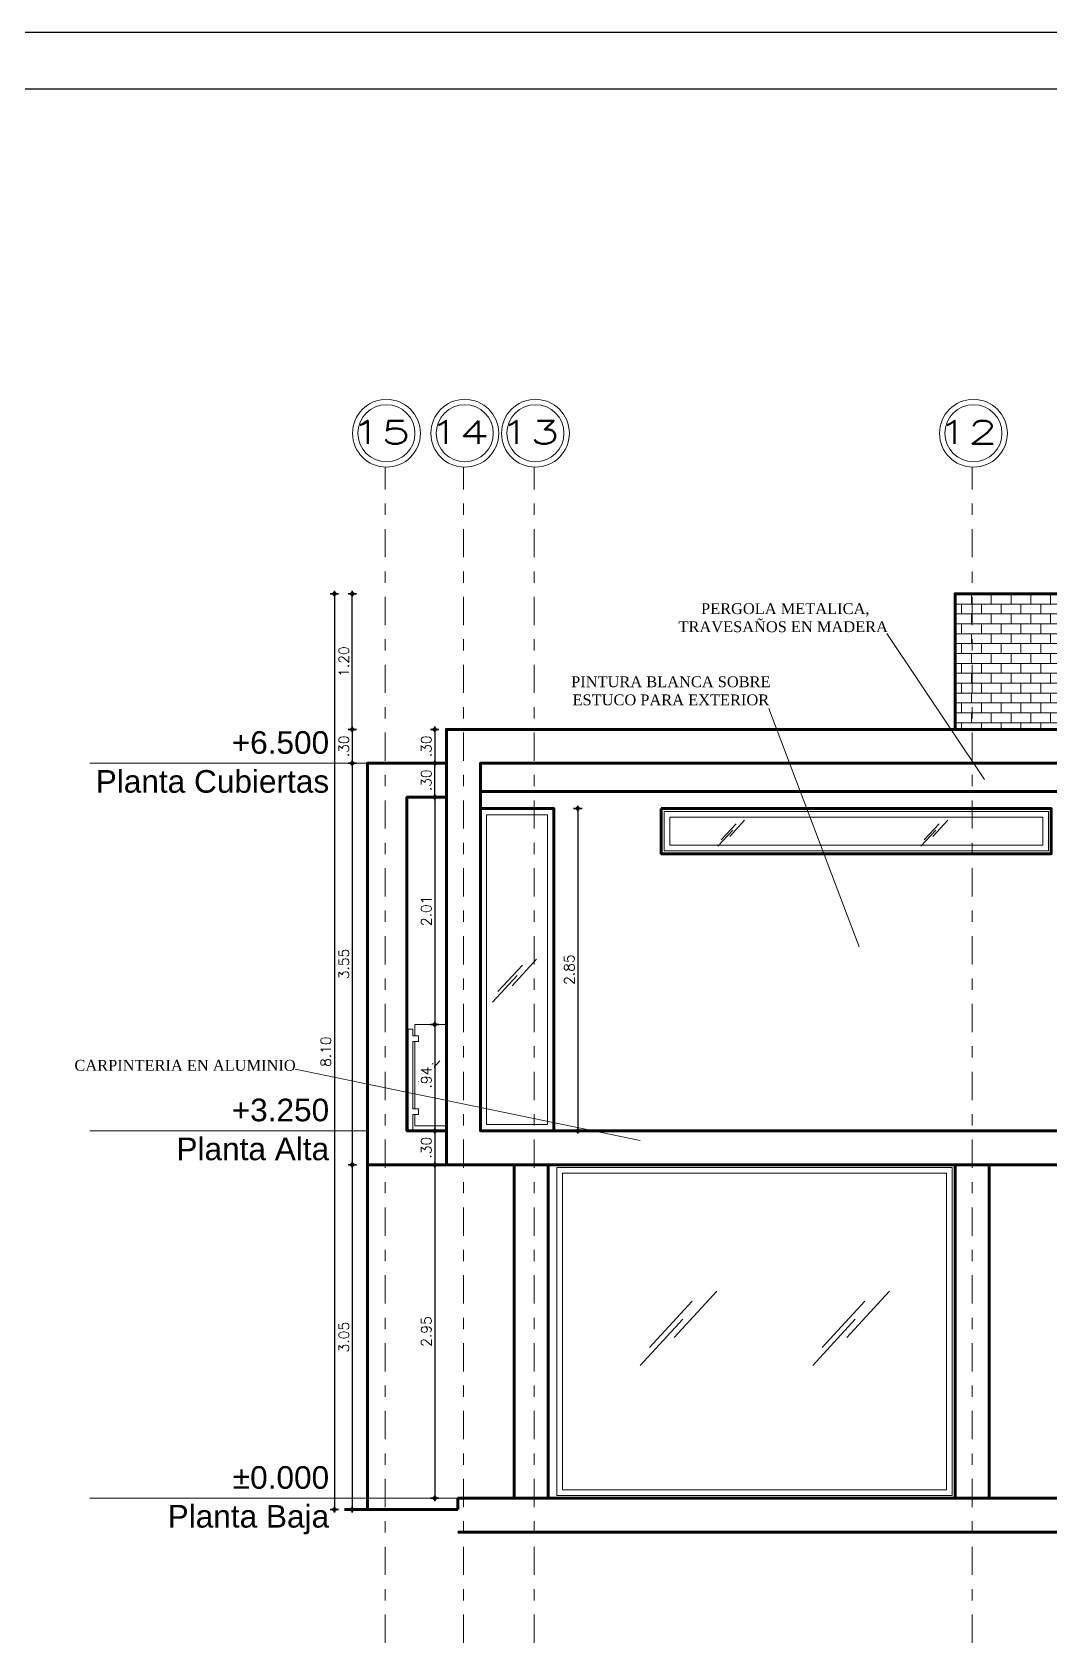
# Model space of a CAD drawing. Header units: metres. Extents: x -50 to 76, y -61 to 14.
# Drawn here: x -23.8 to -14.79, y -40.07 to -25.83 of the extents above; entities that cross this region are included whole.
import ezdxf

# ---------------------------------------------------------------- set-up
doc = ezdxf.new("R2010")
doc.units = ezdxf.units.M
doc.header["$MEASUREMENT"] = 0
doc.set_wipeout_variables(frame=1)
for name, pattern in [('CENTERX2', [4, 2.5, -0.5, 0.5, -0.5]), ('DASHDOT2', [0.5, 0.25, -0.125, 0, -0.125]), ('Wipeout_Contour', [1, 0, -1])]:
    doc.linetypes.add(name, pattern=pattern)
for name, color, linetype, lineweight in [('1 ACHURADO PLACAS', 45, 'Continuous', 15), ('1 CALCAS', 255, 'Continuous', 60), ('1 NIVELES', 145, 'Continuous', 18), ('1 VENTTANAS', 2, 'Continuous', 18), ('_TXT1', 7, 'Continuous', 0), ('achurados', 251, 'Continuous', 0), ('COTA10', 153, 'Continuous', 13), ('COTAS', 251, 'Continuous', 35), ('EJES', 251, 'CENTERX2', 0), ('F-PLANO 3', 81, 'Continuous', 20), ('Interior - Escaleras & Barandillas_Pluma_Nº__11', 171, 'Continuous', 18)]:
    doc.layers.add(name, color=color, linetype=linetype, lineweight=lineweight)
doc.layers.add('Interior - Escaleras & Barandillas', color=7, linetype='Continuous')
doc.layers.add('TEXT', color=4, linetype='Continuous')
doc.layers.add('Interior - Escaleras & Barandillas_Pluma_Nº__91', color=171, linetype='Continuous', lineweight=13, true_color=0xaaaaff)
doc.styles.add('ARIAL', font='CENTURY.TTF')
doc.styles.add('cotas', font='romans.shx')
doc.styles.add('Estilo_Generado_1', font='arial.ttf')
doc.styles.add('ROMANS', font='romans', dxfattribs={"width": 0.7})
doc.dimstyles.new('COT-50', dxfattribs={"dimscale": 0.5, "dimtxt": 0.18, "dimasz": 0.05, "dimexe": 0.08, "dimexo": 0.1, "dimgap": 0.06, "dimtad": 1, "dimzin": 4, "dimdsep": 46, "dimtxsty": 'cotas', "dimblk1": 'COTA', "dimblk2": 'COTA', "dimsah": 1, "dimcen": 0.09, "dimse1": 1, "dimse2": 1, "dimclrd": 256, "dimclre": 253, "dimclrt": 14, "dimadec": 0, "dimazin": 0, "dimtfac": 1, "dimtix": 1, "dimtmove": 0, "dimatfit": 3, "dimldrblk": 'COTA', "dimfxl": 1, "dimtfill": 1, "dimtfillclr": 256, "dimtolj": 1, "dimtzin": 12, "dimarcsym": 0})

# ---------------------------------------------------------------- blocks, each defined once
blk = doc.blocks.new('FORMATO')
for p, q in [((-116.387, -6.272), (-56.387, -6.272)), ((-115.887, -6.772), (-56.887, -6.772))]:
    blk.add_line(p, q)
blk = doc.blocks.new('COTA')
for p, q in [((-1, 0), (1, 0)), ((0, 1.5), (0, -1.5))]:
    blk.add_line(p, q)
blk.add_circle((0, 0), 0.5)
blk = doc.blocks.new('*D715')
at = {"layer": 'COTAS', "lineweight": -2, "transparency": 16777216}
blk.add_line((-21.124, -30.821), (-21.124, -38.871), dxfattribs=at)
at = {"layer": 'Defpoints', "color": 0, "transparency": 16777216}
for p in [(-15.632, -30.796), (-21.124, -38.896), (-20.832, -38.896)]:
    blk.add_point(p, dxfattribs=at)
at = {"layer": 'COTAS', "lineweight": -2, "transparency": 16777216, "xscale": 0.025, "yscale": 0.025, "zscale": 0.025}
for p, rotation in [((-21.124, -30.796), 90), ((-21.124, -38.896), 270)]:
    blk.add_blockref('COTA', p, dxfattribs=dict(at, rotation=rotation))
at = {"layer": 'COTAS', "color": 14, "transparency": 16777216, "insert": (-21.199, -34.846), "char_height": 0.09, "attachment_point": 5, "rotation": 90, "style": 'cotas', "bg_fill": 3, "box_fill_scale": 1.25, "bg_fill_color": 256, "bg_fill_true_color": 13158600, "bg_fill_transparency": 0}
blk.add_mtext('\\A1;8.10', dxfattribs=at)
blk = doc.blocks.new('*D716')
at = {"layer": 'COTAS', "lineweight": -2, "transparency": 16777216}
blk.add_line((-20.965, -32.021), (-20.965, -32.271), dxfattribs=at)
at = {"layer": 'Defpoints', "color": 0, "transparency": 16777216}
for p in [(-20.132, -31.996), (-20.132, -32.296)]:
    blk.add_point(p, dxfattribs=at)
at = {"layer": 'COTAS', "lineweight": -2, "transparency": 16777216, "xscale": 0.025, "yscale": 0.025, "zscale": 0.025}
for p, rotation in [((-20.965, -31.996), 90), ((-20.965, -32.296), 270)]:
    blk.add_blockref('COTA', p, dxfattribs=dict(at, rotation=rotation))
at = {"layer": 'COTAS', "color": 14, "transparency": 16777216, "insert": (-21.04, -32.146), "char_height": 0.09, "attachment_point": 5, "rotation": 90, "style": 'cotas', "bg_fill": 3, "box_fill_scale": 1.25, "bg_fill_color": 256, "bg_fill_true_color": 13158600, "bg_fill_transparency": 0}
blk.add_mtext('\\A1;.30', dxfattribs=at)
at = {"layer": 'Defpoints', "color": 0, "transparency": 16777216}
blk.add_point((-20.965, -32.296), dxfattribs=at)
blk = doc.blocks.new('*D717')
at = {"layer": 'COTAS', "lineweight": -2, "transparency": 16777216}
blk.add_line((-20.965, -32.321), (-20.965, -35.821), dxfattribs=at)
at = {"layer": 'Defpoints', "color": 0, "transparency": 16777216}
for p in [(-20.832, -32.296), (-20.965, -35.846), (-20.832, -35.846)]:
    blk.add_point(p, dxfattribs=at)
at = {"layer": 'COTAS', "lineweight": -2, "transparency": 16777216, "xscale": 0.025, "yscale": 0.025, "zscale": 0.025}
for p, rotation in [((-20.965, -32.296), 90), ((-20.965, -35.846), 270)]:
    blk.add_blockref('COTA', p, dxfattribs=dict(at, rotation=rotation))
at = {"layer": 'COTAS', "color": 14, "transparency": 16777216, "insert": (-21.04, -34.071), "char_height": 0.09, "attachment_point": 5, "rotation": 90, "style": 'cotas', "bg_fill": 3, "box_fill_scale": 1.25, "bg_fill_color": 256, "bg_fill_true_color": 13158600, "bg_fill_transparency": 0}
blk.add_mtext('\\A1;3.55', dxfattribs=at)
blk = doc.blocks.new('*D718')
at = {"layer": 'COTAS', "lineweight": -2, "transparency": 16777216}
blk.add_line((-20.965, -35.871), (-20.965, -38.871), dxfattribs=at)
at = {"layer": 'Defpoints', "color": 0, "transparency": 16777216}
for p in [(-20.832, -35.846), (-20.965, -38.896), (-20.832, -38.896)]:
    blk.add_point(p, dxfattribs=at)
at = {"layer": 'COTAS', "lineweight": -2, "transparency": 16777216, "xscale": 0.025, "yscale": 0.025, "zscale": 0.025}
for p, rotation in [((-20.965, -35.846), 90), ((-20.965, -38.896), 270)]:
    blk.add_blockref('COTA', p, dxfattribs=dict(at, rotation=rotation))
at = {"layer": 'COTAS', "color": 14, "transparency": 16777216, "insert": (-21.04, -37.371), "char_height": 0.09, "attachment_point": 5, "rotation": 90, "style": 'cotas', "bg_fill": 3, "box_fill_scale": 1.25, "bg_fill_color": 256, "bg_fill_true_color": 13158600, "bg_fill_transparency": 0}
blk.add_mtext('\\A1;3.05', dxfattribs=at)
blk = doc.blocks.new('*D719')
at = {"layer": 'COTAS', "lineweight": -2, "transparency": 16777216}
blk.add_line((-20.236, -32.021), (-20.236, -32.271), dxfattribs=at)
at = {"layer": 'Defpoints', "color": 0, "transparency": 16777216}
for p in [(-20.132, -31.996), (-20.132, -32.296)]:
    blk.add_point(p, dxfattribs=at)
at = {"layer": 'COTAS', "lineweight": -2, "transparency": 16777216, "xscale": 0.025, "yscale": 0.025, "zscale": 0.025}
for p, rotation in [((-20.236, -31.996), 90), ((-20.236, -32.296), 270)]:
    blk.add_blockref('COTA', p, dxfattribs=dict(at, rotation=rotation))
at = {"layer": 'COTAS', "color": 14, "transparency": 16777216, "insert": (-20.311, -32.146), "char_height": 0.09, "attachment_point": 5, "rotation": 90, "style": 'cotas', "bg_fill": 3, "box_fill_scale": 1.25, "bg_fill_color": 256, "bg_fill_true_color": 13158600, "bg_fill_transparency": 0}
blk.add_mtext('\\A1;.30', dxfattribs=at)
at = {"layer": 'Defpoints', "color": 0, "transparency": 16777216}
blk.add_point((-20.236, -32.296), dxfattribs=at)
blk = doc.blocks.new('*D720')
at = {"layer": 'COTAS', "lineweight": -2, "transparency": 16777216}
blk.add_line((-20.236, -32.571), (-20.236, -32.321), dxfattribs=at)
at = {"layer": 'Defpoints', "color": 0, "transparency": 16777216}
for p in [(-20.132, -32.296), (-20.132, -32.596)]:
    blk.add_point(p, dxfattribs=at)
at = {"layer": 'COTAS', "lineweight": -2, "transparency": 16777216, "xscale": 0.025, "yscale": 0.025, "zscale": 0.025}
for p, rotation in [((-20.236, -32.296), 90), ((-20.236, -32.596), 270)]:
    blk.add_blockref('COTA', p, dxfattribs=dict(at, rotation=rotation))
at = {"layer": 'COTAS', "color": 14, "transparency": 16777216, "insert": (-20.311, -32.446), "char_height": 0.09, "attachment_point": 5, "rotation": 90, "style": 'cotas', "bg_fill": 3, "box_fill_scale": 1.25, "bg_fill_color": 256, "bg_fill_true_color": 13158600, "bg_fill_transparency": 0}
blk.add_mtext('\\A1;.30', dxfattribs=at)
at = {"layer": 'Defpoints', "color": 0, "transparency": 16777216}
blk.add_point((-20.236, -32.296), dxfattribs=at)
blk = doc.blocks.new('*D721')
at = {"layer": 'COTAS', "lineweight": -2, "transparency": 16777216}
blk.add_line((-20.236, -32.621), (-20.236, -34.581), dxfattribs=at)
at = {"layer": 'Defpoints', "color": 0, "transparency": 16777216}
for p in [(-20.132, -32.596), (-20.236, -34.606), (-20.132, -34.606)]:
    blk.add_point(p, dxfattribs=at)
at = {"layer": 'COTAS', "lineweight": -2, "transparency": 16777216, "xscale": 0.025, "yscale": 0.025, "zscale": 0.025}
for p, rotation in [((-20.236, -32.596), 90), ((-20.236, -34.606), 270)]:
    blk.add_blockref('COTA', p, dxfattribs=dict(at, rotation=rotation))
at = {"layer": 'COTAS', "color": 14, "transparency": 16777216, "insert": (-20.311, -33.601), "char_height": 0.09, "attachment_point": 5, "rotation": 90, "style": 'cotas', "bg_fill": 3, "box_fill_scale": 1.25, "bg_fill_color": 256, "bg_fill_true_color": 13158600, "bg_fill_transparency": 0}
blk.add_mtext('\\A1;2.01', dxfattribs=at)
blk = doc.blocks.new('*D722')
at = {"layer": 'COTAS', "lineweight": -2, "transparency": 16777216}
blk.add_line((-20.236, -34.631), (-20.236, -35.521), dxfattribs=at)
at = {"layer": 'Defpoints', "color": 0, "transparency": 16777216}
for p in [(-20.132, -34.606), (-20.236, -35.546), (-20.132, -35.546)]:
    blk.add_point(p, dxfattribs=at)
at = {"layer": 'COTAS', "lineweight": -2, "transparency": 16777216, "xscale": 0.025, "yscale": 0.025, "zscale": 0.025}
for p, rotation in [((-20.236, -34.606), 90), ((-20.236, -35.546), 270)]:
    blk.add_blockref('COTA', p, dxfattribs=dict(at, rotation=rotation))
at = {"layer": 'COTAS', "color": 14, "transparency": 16777216, "insert": (-20.311, -35.076), "char_height": 0.09, "attachment_point": 5, "rotation": 90, "style": 'cotas', "bg_fill": 3, "box_fill_scale": 1.25, "bg_fill_color": 256, "bg_fill_true_color": 13158600, "bg_fill_transparency": 0}
blk.add_mtext('\\A1;.94', dxfattribs=at)
blk = doc.blocks.new('*D723')
at = {"layer": 'COTAS', "lineweight": -2, "transparency": 16777216}
blk.add_line((-20.236, -35.571), (-20.236, -35.821), dxfattribs=at)
at = {"layer": 'Defpoints', "color": 0, "transparency": 16777216}
for p in [(-19.832, -35.546), (-19.532, -35.846)]:
    blk.add_point(p, dxfattribs=at)
at = {"layer": 'COTAS', "lineweight": -2, "transparency": 16777216, "xscale": 0.025, "yscale": 0.025, "zscale": 0.025}
for p, rotation in [((-20.236, -35.546), 90), ((-20.236, -35.846), 270)]:
    blk.add_blockref('COTA', p, dxfattribs=dict(at, rotation=rotation))
at = {"layer": 'COTAS', "color": 14, "transparency": 16777216, "insert": (-20.311, -35.696), "char_height": 0.09, "attachment_point": 5, "rotation": 90, "style": 'cotas', "bg_fill": 3, "box_fill_scale": 1.25, "bg_fill_color": 256, "bg_fill_true_color": 13158600, "bg_fill_transparency": 0}
blk.add_mtext('\\A1;.30', dxfattribs=at)
at = {"layer": 'Defpoints', "color": 0, "transparency": 16777216}
blk.add_point((-20.236, -35.846), dxfattribs=at)
blk = doc.blocks.new('*D724')
at = {"layer": 'COTAS', "lineweight": -2, "transparency": 16777216}
blk.add_line((-20.236, -35.871), (-20.236, -38.771), dxfattribs=at)
at = {"layer": 'Defpoints', "color": 0, "transparency": 16777216}
for p in [(-19.532, -35.846), (-20.236, -38.796), (-19.532, -38.796)]:
    blk.add_point(p, dxfattribs=at)
at = {"layer": 'COTAS', "lineweight": -2, "transparency": 16777216, "xscale": 0.025, "yscale": 0.025, "zscale": 0.025}
for p, rotation in [((-20.236, -35.846), 90), ((-20.236, -38.796), 270)]:
    blk.add_blockref('COTA', p, dxfattribs=dict(at, rotation=rotation))
at = {"layer": 'COTAS', "color": 14, "transparency": 16777216, "insert": (-20.311, -37.321), "char_height": 0.09, "attachment_point": 5, "rotation": 90, "style": 'cotas', "bg_fill": 3, "box_fill_scale": 1.25, "bg_fill_color": 256, "bg_fill_true_color": 13158600, "bg_fill_transparency": 0}
blk.add_mtext('\\A1;2.95', dxfattribs=at)
blk = doc.blocks.new('*D725')
at = {"layer": 'COTAS', "lineweight": -2, "transparency": 16777216}
blk.add_line((-18.97, -32.721), (-18.97, -35.521), dxfattribs=at)
at = {"layer": 'Defpoints', "color": 0, "transparency": 16777216}
for p in [(-19.182, -32.696), (-19.182, -35.546), (-18.97, -35.546)]:
    blk.add_point(p, dxfattribs=at)
at = {"layer": 'COTAS', "lineweight": -2, "transparency": 16777216, "xscale": 0.025, "yscale": 0.025, "zscale": 0.025}
for p, rotation in [((-18.97, -32.696), 90), ((-18.97, -35.546), 270)]:
    blk.add_blockref('COTA', p, dxfattribs=dict(at, rotation=rotation))
at = {"layer": 'COTAS', "color": 14, "transparency": 16777216, "insert": (-19.045, -34.121), "char_height": 0.09, "attachment_point": 5, "rotation": 90, "style": 'cotas', "bg_fill": 3, "box_fill_scale": 1.25, "bg_fill_color": 256, "bg_fill_true_color": 13158600, "bg_fill_transparency": 0}
blk.add_mtext('\\A1;2.85', dxfattribs=at)
blk = doc.blocks.new('*D732')
at = {"layer": 'COTAS', "lineweight": -2, "transparency": 16777216}
blk.add_line((-14.55, -38.821), (-14.55, -39.071), dxfattribs=at)
at = {"layer": 'Defpoints', "color": 0, "transparency": 16777216}
for p in [(-15.332, -38.796), (-15.332, -39.096)]:
    blk.add_point(p, dxfattribs=at)
at = {"layer": 'COTAS', "lineweight": -2, "transparency": 16777216, "xscale": 0.025, "yscale": 0.025, "zscale": 0.025}
for p, rotation in [((-14.55, -38.796), 90), ((-14.55, -39.096), 270)]:
    blk.add_blockref('COTA', p, dxfattribs=dict(at, rotation=rotation))
at = {"layer": 'COTAS', "color": 14, "transparency": 16777216, "insert": (-14.625, -38.946), "char_height": 0.09, "attachment_point": 5, "rotation": 90, "style": 'cotas', "bg_fill": 3, "box_fill_scale": 1.25, "bg_fill_color": 256, "bg_fill_true_color": 13158600, "bg_fill_transparency": 0}
blk.add_mtext('\\A1;.30', dxfattribs=at)
at = {"layer": 'Defpoints', "color": 0, "transparency": 16777216}
blk.add_point((-14.55, -39.096), dxfattribs=at)
blk = doc.blocks.new('*D735')
at = {"layer": 'COTAS', "lineweight": -2, "transparency": 16777216}
blk.add_line((-20.965, -31.971), (-20.965, -30.821), dxfattribs=at)
at = {"layer": 'Defpoints', "color": 0, "transparency": 16777216}
for p in [(-20.965, -30.796), (-15.632, -30.796), (-15.632, -31.996)]:
    blk.add_point(p, dxfattribs=at)
at = {"layer": 'COTAS', "lineweight": -2, "transparency": 16777216, "xscale": 0.025, "yscale": 0.025, "zscale": 0.025}
for p, rotation in [((-20.965, -30.796), 90), ((-20.965, -31.996), 270)]:
    blk.add_blockref('COTA', p, dxfattribs=dict(at, rotation=rotation))
at = {"layer": 'COTAS', "color": 14, "transparency": 16777216, "insert": (-21.04, -31.396), "char_height": 0.09, "attachment_point": 5, "rotation": 90, "style": 'cotas', "bg_fill": 3, "box_fill_scale": 1.25, "bg_fill_color": 256, "bg_fill_true_color": 13158600, "bg_fill_transparency": 0}
blk.add_mtext('\\A1;1.20', dxfattribs=at)

msp = doc.modelspace()

# ---------------------------------------------------------------- hatches: boundary and pattern name
at = {"layer": '1 ACHURADO PLACAS'}
h = msp.add_hatch(dxfattribs=at)
h.set_pattern_fill('BRICK', color=256, scale=0.35)
h.paths.add_polyline_path([(-15.482, -30.796), (-15.632, -30.796), (-15.632, -31.996), (-15.482, -31.996)])
h.paths.add_polyline_path([(-14.047, -30.796), (-15.482, -30.796), (-15.482, -31.996), (-14.047, -31.996)])
h.paths.add_polyline_path([(-10.182, -30.796), (-14.047, -30.796), (-14.047, -31.996), (-13.882, -31.996), (-13.882, -32.296), (-10.182, -32.296)])
h.paths.add_polyline_path([(-9.682, -31.296), (-9.507, -31.296), (-9.507, -30.796), (-10.182, -30.796), (-10.182, -32.296), (-9.682, -32.296)])
h.paths.add_polyline_path([(-8.157, -30.796), (-9.507, -30.796), (-9.507, -31.296), (-9.332, -31.296), (-9.332, -32.296), (-8.157, -32.296)])
h.paths.add_polyline_path([(-7.632, -30.796), (-8.157, -30.796), (-8.157, -32.296), (-7.632, -32.296)])
h.paths.add_polyline_path([(-7.082, -30.796), (-7.632, -30.796), (-7.632, -32.296), (-7.232, -32.296), (-7.082, -32.296)])
h.paths.add_polyline_path([(-5.257, -30.796), (-7.082, -30.796), (-7.082, -32.296), (-5.257, -32.296)])
h.paths.add_polyline_path([(-4.007, -30.796), (-5.257, -30.796), (-5.257, -32.296), (-4.007, -32.296)])
h.paths.add_polyline_path([(-3.932, -30.796), (-4.007, -30.796), (-4.007, -32.296), (-3.932, -32.296)])

# ---------------------------------------------------------------- linework, layer by layer
at = {"layer": '1 CALCAS'}
for p, q in [((-19.832, -32.546), (-9.682, -32.546)), ((-20.832, -35.846), (-20.832, -38.896)), ((-19.532, -35.846), (-19.532, -38.796)), ((-19.232, -35.846), (-19.232, -38.796)), ((-15.632, -35.846), (-15.632, -38.796)), ((-15.332, -35.846), (-15.332, -38.796)), ((-20.032, -38.896), (-20.032, -38.796)), ((-20.032, -38.796), (-1.032, -38.796)), ((-21.033, -38.896), (-20.032, -38.896)), ((-20.032, -39.096), (-1.032, -39.096))]:
    msp.add_line(p, q, dxfattribs=at)
for points in [[(-15.632, -31.996), (-15.632, -30.796), (-3.932, -30.796), (-3.932, -32.296)], [(-19.832, -32.696), (-19.182, -32.696), (-19.182, -35.546)]]:
    msp.add_lwpolyline(points, dxfattribs=at)
msp.add_lwpolyline([(-18.232, -32.696), (-14.782, -32.696), (-14.782, -33.096), (-18.232, -33.096)], close=True, dxfattribs=at)
at = {"layer": '1 NIVELES'}
for p, q in [((-23.286, -32.296), (-20.832, -32.296)), ((-23.286, -35.546), (-20.832, -35.546)), ((-23.286, -38.796), (-20.032, -38.796))]:
    msp.add_line(p, q, dxfattribs=at)
at = {"layer": '1 VENTTANAS'}
for points in [[(-19.777, -32.751), (-19.237, -32.751), (-19.237, -35.491), (-19.777, -35.491)], [(-18.207, -32.721), (-14.807, -32.721), (-14.807, -33.071), (-18.207, -33.071)], [(-18.157, -32.771), (-14.857, -32.771), (-14.857, -33.021), (-18.157, -33.021)], [(-19.157, -35.871), (-15.657, -35.871), (-15.657, -38.771), (-19.157, -38.771)], [(-19.107, -35.921), (-15.707, -35.921), (-15.707, -38.721), (-19.107, -38.721)]]:
    msp.add_lwpolyline(points, close=True, dxfattribs=at)
at = {"layer": 'achurados', "color": 251, "linetype": 'ByBlock'}
for centre in [(-20.663, -29.377), (-19.97, -29.377), (-19.345, -29.377), (-15.47, -29.377)]:
    msp.add_circle(centre, 0.3, dxfattribs=at)
at = {"layer": 'COTA10'}
for p, q in [((-17.731, -33.03), (-17.599, -32.887)), ((-17.702, -32.974), (-17.57, -32.831)), ((-17.626, -32.943), (-17.494, -32.8)), ((-15.935, -33.03), (-15.803, -32.887)), ((-15.906, -32.974), (-15.774, -32.831)), ((-15.83, -32.943), (-15.698, -32.8)), ((-19.552, -34.264), (-19.335, -34.029)), ((-19.724, -34.407), (-19.508, -34.172)), ((-19.677, -34.315), (-19.46, -34.08)), ((-18.117, -37.374), (-17.74, -36.964)), ((-16.591, -37.374), (-16.214, -36.964)), ((-18.335, -37.462), (-17.958, -37.053)), ((-16.809, -37.462), (-16.432, -37.053)), ((-18.418, -37.623), (-18.041, -37.213)), ((-16.892, -37.623), (-16.515, -37.213))]:
    msp.add_line(p, q, dxfattribs=at)
at = {"layer": 'EJES', "linetype": 'DASHDOT2'}
for p, q in [((-20.674, -40.074), (-20.674, -29.677)), ((-19.982, -40.074), (-19.982, -29.677)), ((-19.357, -40.074), (-19.357, -29.677)), ((-19.357, -40.074), (-19.357, -29.677)), ((-15.482, -40.074), (-15.482, -29.677)), ((-15.482, -40.074), (-15.482, -29.677))]:
    msp.add_line(p, q, dxfattribs=at)
at = {"layer": 'F-PLANO 3', "color": 1, "linetype": 'ByBlock'}
for centre in [(-20.663, -29.377), (-19.97, -29.377), (-19.345, -29.377), (-15.47, -29.377)]:
    msp.add_circle(centre, 0.252, dxfattribs=at)

# ---------------------------------------------------------------- block references
msp.add_blockref('FORMATO', (65.943, -19.558))

# ---------------------------------------------------------------- texts
at = {"layer": '1 NIVELES', "char_height": 0.2, "attachment_point": 3, "style": 'Estilo_Generado_1'}
for s, insert, line_spacing_factor in [('\\A1;\\pxqr,t0;+6.500\\PPlanta Cubiertas', (-21.17, -32.012), 1.032047), ('\\A1;\\pxqr,t0;+3.250\\PPlanta Alta', (-21.17, -35.262), 1.032047), ('\\A1;\\pxqr,t0;±0.000\\PPlanta Baja', (-21.17, -38.512), 1.029116)]:
    msp.add_mtext(s, dxfattribs=dict(at, insert=insert, line_spacing_factor=line_spacing_factor))
at = {"layer": '_TXT1', "style": 'ROMANS', "width": 1.5}
for s, p in [('15', (-20.973, -29.47)), ('14', (-20.281, -29.47)), ('13', (-19.656, -29.47)), ('12', (-15.781, -29.47))]:
    msp.add_text(s, height=0.2042, dxfattribs=at).set_placement(p)
at = {"layer": 'TEXT', "insert": (-22.463, -34.919), "char_height": 0.096, "width": 2.05208, "attachment_point": 2, "style": 'ARIAL'}
msp.add_mtext(' CARPINTERIA EN ALUMINIO', dxfattribs=at)

# ---------------------------------------------------------------- next in the draw order: wipeouts: each hides what was drawn before it
at = {"color": 254, "linetype": 'Wipeout_Contour', "lineweight": 0, "ltscale": 148.517841}
msp.add_wipeout([(-20.411, -34.606), (-20.411, -34.706), (-20.381, -34.706), (-20.381, -34.756), (-20.411, -34.756), (-20.411, -35.351), (-20.381, -35.351), (-20.381, -35.401), (-20.411, -35.401), (-20.411, -35.501), (-20.132, -35.501), (-20.132, -34.606)], dxfattribs=at).dxf.layer = 'Interior - Escaleras & Barandillas'

# ---------------------------------------------------------------- next in the draw order: linework, layer by layer
at = {"layer": '1 CALCAS'}
msp.add_lwpolyline([(-13.882, -32.296), (-13.882, -31.996), (-20.132, -31.996), (-20.132, -35.846), (-14.232, -35.846), (-14.232, -38.796), (-13.862, -38.796), (-13.882, -35.546), (-19.832, -35.546), (-19.832, -32.296)], close=True, dxfattribs=at)
at = {"layer": 'COTA10'}
for p, q in [((-20.357, -35.066), (-20.251, -34.951)), ((-20.296, -35.042), (-20.19, -34.926))]:
    msp.add_line(p, q, dxfattribs=at)
at = {"layer": 'Interior - Escaleras & Barandillas_Pluma_Nº__11', "color": 171, "linetype": 'Continuous', "lineweight": 18}
for p, q in [((-20.132, -34.606), (-20.411, -34.606)), ((-20.411, -35.501), (-20.132, -35.501))]:
    msp.add_line(p, q, dxfattribs=at)

# ---------------------------------------------------------------- next in the draw order: wipeouts: each hides what was drawn before it
at = {"color": 254, "linetype": 'Wipeout_Contour', "lineweight": 0, "ltscale": 51.191253}
msp.add_wipeout([(-20.381, -34.706), (-20.431, -34.706), (-20.431, -34.756), (-20.381, -34.756)], dxfattribs=at).dxf.layer = 'Interior - Escaleras & Barandillas'
at = {"color": 254, "linetype": 'Wipeout_Contour', "lineweight": 0, "ltscale": 50.430823}
msp.add_wipeout([(-20.381, -35.351), (-20.431, -35.351), (-20.431, -35.401), (-20.381, -35.401)], dxfattribs=at).dxf.layer = 'Interior - Escaleras & Barandillas'

# ---------------------------------------------------------------- next in the draw order: linework, layer by layer
at = {"layer": 'Interior - Escaleras & Barandillas_Pluma_Nº__11', "color": 171, "linetype": 'Continuous', "lineweight": 18}
for p, q in [((-20.411, -34.606), (-20.411, -34.706)), ((-20.411, -34.756), (-20.411, -35.351)), ((-20.411, -35.401), (-20.411, -35.501))]:
    msp.add_line(p, q, dxfattribs=at)
at = {"layer": 'Interior - Escaleras & Barandillas_Pluma_Nº__91', "color": 161, "linetype": 'Continuous', "lineweight": 13, "true_color": 0xaaaaff}
for p, q in [((-20.431, -34.706), (-20.381, -34.706)), ((-20.381, -34.706), (-20.381, -34.756)), ((-20.431, -34.756), (-20.381, -34.756)), ((-20.431, -35.351), (-20.381, -35.351)), ((-20.431, -35.401), (-20.381, -35.401)), ((-20.381, -35.351), (-20.381, -35.401))]:
    msp.add_line(p, q, dxfattribs=at)

# ---------------------------------------------------------------- next in the draw order: dimensions: what is measured, and where the dimension line sits
at = {"layer": 'COTAS'}
dim = msp.add_linear_dim(base=(-14.55, -39.096), p1=(-15.332, -38.796), p2=(-15.332, -39.096), angle=90, dimstyle='COT-50', dxfattribs=at)
dim.commit()
dim.dimension.update_dxf_attribs({"geometry": '*D732', "text_midpoint": (-14.625, -38.946)})

# ---------------------------------------------------------------- next in the draw order: wipeouts: each hides what was drawn before it
at = {"color": 254, "linetype": 'Wipeout_Contour', "lineweight": 0, "ltscale": 51.075184}
msp.add_wipeout([(-20.481, -35.546), (-20.479, -35.546), (-20.479, -34.646), (-20.481, -34.646)], dxfattribs=at).dxf.layer = 'Interior - Escaleras & Barandillas'

# ---------------------------------------------------------------- next in the draw order: wipeouts: each hides what was drawn before it
at = {"color": 254, "linetype": 'Wipeout_Contour', "lineweight": 0, "ltscale": 51.069528}
msp.add_wipeout([(-20.479, -35.546), (-20.478, -35.546), (-20.478, -34.646), (-20.479, -34.646)], dxfattribs=at).dxf.layer = 'Interior - Escaleras & Barandillas'

# ---------------------------------------------------------------- next in the draw order: wipeouts: each hides what was drawn before it
at = {"color": 254, "linetype": 'Wipeout_Contour', "lineweight": 0, "ltscale": 51.06125}
msp.add_wipeout([(-20.478, -35.546), (-20.475, -35.546), (-20.475, -34.646), (-20.478, -34.646)], dxfattribs=at).dxf.layer = 'Interior - Escaleras & Barandillas'

# ---------------------------------------------------------------- next in the draw order: wipeouts: each hides what was drawn before it
at = {"color": 254, "linetype": 'Wipeout_Contour', "lineweight": 0, "ltscale": 51.050603}
msp.add_wipeout([(-20.475, -35.546), (-20.472, -35.546), (-20.472, -34.646), (-20.475, -34.646)], dxfattribs=at).dxf.layer = 'Interior - Escaleras & Barandillas'

# ---------------------------------------------------------------- next in the draw order: wipeouts: each hides what was drawn before it
at = {"color": 254, "linetype": 'Wipeout_Contour', "lineweight": 0, "ltscale": 51.037909}
msp.add_wipeout([(-20.472, -35.546), (-20.468, -35.546), (-20.468, -34.646), (-20.472, -34.646)], dxfattribs=at).dxf.layer = 'Interior - Escaleras & Barandillas'

# ---------------------------------------------------------------- next in the draw order: wipeouts: each hides what was drawn before it
at = {"color": 254, "linetype": 'Wipeout_Contour', "lineweight": 0, "ltscale": 51.023556}
msp.add_wipeout([(-20.468, -35.546), (-20.464, -35.546), (-20.464, -34.646), (-20.468, -34.646)], dxfattribs=at).dxf.layer = 'Interior - Escaleras & Barandillas'

# ---------------------------------------------------------------- next in the draw order: wipeouts: each hides what was drawn before it
at = {"color": 254, "linetype": 'Wipeout_Contour', "lineweight": 0, "ltscale": 51.007979}
msp.add_wipeout([(-20.464, -35.546), (-20.46, -35.546), (-20.46, -34.646), (-20.464, -34.646)], dxfattribs=at).dxf.layer = 'Interior - Escaleras & Barandillas'

# ---------------------------------------------------------------- next in the draw order: wipeouts: each hides what was drawn before it
at = {"color": 254, "linetype": 'Wipeout_Contour', "lineweight": 0, "ltscale": 50.991652}
msp.add_wipeout([(-20.46, -35.546), (-20.456, -35.546), (-20.456, -34.646), (-20.46, -34.646)], dxfattribs=at).dxf.layer = 'Interior - Escaleras & Barandillas'

# ---------------------------------------------------------------- next in the draw order: wipeouts: each hides what was drawn before it
at = {"color": 254, "linetype": 'Wipeout_Contour', "lineweight": 0, "ltscale": 50.97507}
msp.add_wipeout([(-20.456, -35.546), (-20.452, -35.546), (-20.452, -34.646), (-20.456, -34.646)], dxfattribs=at).dxf.layer = 'Interior - Escaleras & Barandillas'

# ---------------------------------------------------------------- next in the draw order: wipeouts: each hides what was drawn before it
at = {"color": 254, "linetype": 'Wipeout_Contour', "lineweight": 0, "ltscale": 50.958738}
msp.add_wipeout([(-20.452, -35.546), (-20.447, -35.546), (-20.447, -34.646), (-20.452, -34.646)], dxfattribs=at).dxf.layer = 'Interior - Escaleras & Barandillas'

# ---------------------------------------------------------------- next in the draw order: wipeouts: each hides what was drawn before it
at = {"color": 254, "linetype": 'Wipeout_Contour', "lineweight": 0, "ltscale": 50.943152}
msp.add_wipeout([(-20.447, -35.546), (-20.443, -35.546), (-20.443, -34.646), (-20.447, -34.646)], dxfattribs=at).dxf.layer = 'Interior - Escaleras & Barandillas'

# ---------------------------------------------------------------- next in the draw order: wipeouts: each hides what was drawn before it
at = {"color": 254, "linetype": 'Wipeout_Contour', "lineweight": 0, "ltscale": 50.928785}
msp.add_wipeout([(-20.443, -35.546), (-20.44, -35.546), (-20.44, -34.646), (-20.443, -34.646)], dxfattribs=at).dxf.layer = 'Interior - Escaleras & Barandillas'

# ---------------------------------------------------------------- next in the draw order: wipeouts: each hides what was drawn before it
at = {"color": 254, "linetype": 'Wipeout_Contour', "lineweight": 0, "ltscale": 50.916073}
msp.add_wipeout([(-20.44, -35.546), (-20.437, -35.546), (-20.437, -34.646), (-20.44, -34.646)], dxfattribs=at).dxf.layer = 'Interior - Escaleras & Barandillas'

# ---------------------------------------------------------------- next in the draw order: wipeouts: each hides what was drawn before it
at = {"color": 254, "linetype": 'Wipeout_Contour', "lineweight": 0, "ltscale": 50.905403}
msp.add_wipeout([(-20.437, -35.546), (-20.434, -35.546), (-20.434, -34.646), (-20.437, -34.646)], dxfattribs=at).dxf.layer = 'Interior - Escaleras & Barandillas'

# ---------------------------------------------------------------- next in the draw order: wipeouts: each hides what was drawn before it
at = {"color": 254, "linetype": 'Wipeout_Contour', "lineweight": 0, "ltscale": 50.897099}
msp.add_wipeout([(-20.434, -35.546), (-20.432, -35.546), (-20.432, -34.646), (-20.434, -34.646)], dxfattribs=at).dxf.layer = 'Interior - Escaleras & Barandillas'

# ---------------------------------------------------------------- next in the draw order: wipeouts: each hides what was drawn before it
at = {"color": 254, "linetype": 'Wipeout_Contour', "lineweight": 0, "ltscale": 50.891413}
msp.add_wipeout([(-20.432, -35.546), (-20.431, -35.546), (-20.431, -34.646), (-20.432, -34.646)], dxfattribs=at).dxf.layer = 'Interior - Escaleras & Barandillas'

# ---------------------------------------------------------------- next in the draw order: linework, layer by layer
at = {"layer": '1 CALCAS'}
for points in [[(-20.132, -35.846), (-20.832, -35.846), (-20.832, -32.296), (-20.132, -32.296)], [(-20.132, -32.596), (-20.482, -32.596), (-20.482, -35.546), (-20.132, -35.546)]]:
    msp.add_lwpolyline(points, dxfattribs=at)
at = {"layer": 'COTA10'}
msp.add_line((-20.38, -35.112), (-20.274, -34.996), dxfattribs=at)
at = {"layer": 'Interior - Escaleras & Barandillas_Pluma_Nº__11', "color": 171, "linetype": 'Continuous', "lineweight": 18}
for p, q in [((-20.481, -34.646), (-20.481, -34.646)), ((-20.481, -34.646), (-20.479, -34.646)), ((-20.481, -35.546), (-20.481, -34.646)), ((-20.479, -34.646), (-20.478, -34.646)), ((-20.478, -34.646), (-20.475, -34.646)), ((-20.475, -34.646), (-20.472, -34.646)), ((-20.472, -34.646), (-20.468, -34.646)), ((-20.468, -34.646), (-20.464, -34.646)), ((-20.464, -34.646), (-20.46, -34.646)), ((-20.46, -34.646), (-20.456, -34.646)), ((-20.456, -34.646), (-20.452, -34.646)), ((-20.452, -34.646), (-20.447, -34.646)), ((-20.447, -34.646), (-20.443, -34.646)), ((-20.443, -34.646), (-20.44, -34.646)), ((-20.44, -34.646), (-20.437, -34.646)), ((-20.437, -34.646), (-20.434, -34.646)), ((-20.434, -34.646), (-20.432, -34.646)), ((-20.432, -34.646), (-20.431, -34.646)), ((-20.431, -34.646), (-20.431, -34.646)), ((-20.431, -34.706), (-20.431, -34.646)), ((-20.431, -35.351), (-20.431, -34.756)), ((-20.431, -35.546), (-20.431, -35.401))]:
    msp.add_line(p, q, dxfattribs=at)

# ---------------------------------------------------------------- next in the draw order: dimensions: what is measured, and where the dimension line sits
at = {"layer": 'COTAS'}
dim = msp.add_linear_dim(base=(-21.124, -38.896), p1=(-15.632, -30.796), p2=(-20.832, -38.896), angle=90, dimstyle='COT-50', dxfattribs=at)
dim.commit()
dim.dimension.update_dxf_attribs({"geometry": '*D715', "text_midpoint": (-21.199, -34.846)})

# ---------------------------------------------------------------- next in the draw order: dimensions: what is measured, and where the dimension line sits
for base, p1, p2, picture, middle in [((-20.965, -32.296), (-20.132, -31.996), (-20.132, -32.296), '*D716', (-21.04, -32.146)), ((-18.97, -35.546), (-19.182, -32.696), (-19.182, -35.546), '*D725', (-19.045, -34.121))]:
    dim = msp.add_linear_dim(base=base, p1=p1, p2=p2, angle=90, dimstyle='COT-50', dxfattribs=at)
    dim.commit()
    dim.dimension.update_dxf_attribs({"geometry": picture, "text_midpoint": middle})

# ---------------------------------------------------------------- next in the draw order: dimensions: what is measured, and where the dimension line sits
for base, p1, p2, picture, middle in [((-20.236, -32.296), (-20.132, -31.996), (-20.132, -32.296), '*D719', (-20.311, -32.146)), ((-20.965, -35.846), (-20.832, -32.296), (-20.832, -35.846), '*D717', (-21.04, -34.071))]:
    dim = msp.add_linear_dim(base=base, p1=p1, p2=p2, angle=90, dimstyle='COT-50', dxfattribs=at)
    dim.commit()
    dim.dimension.update_dxf_attribs({"geometry": picture, "text_midpoint": middle})

# ---------------------------------------------------------------- next in the draw order: dimensions: what is measured, and where the dimension line sits
for base, p1, p2, picture, middle in [((-20.965, -30.796), (-15.632, -31.996), (-15.632, -30.796), '*D735', (-21.04, -31.396)), ((-20.236, -32.296), (-20.132, -32.596), (-20.132, -32.296), '*D720', (-20.311, -32.446)), ((-20.965, -38.896), (-20.832, -35.846), (-20.832, -38.896), '*D718', (-21.04, -37.371))]:
    dim = msp.add_linear_dim(base=base, p1=p1, p2=p2, angle=90, dimstyle='COT-50', dxfattribs=at)
    dim.commit()
    dim.dimension.update_dxf_attribs({"geometry": picture, "text_midpoint": middle})

# ---------------------------------------------------------------- next in the draw order: linework, layer by layer
at = {"layer": '1 NIVELES'}
for p, q in [((-16.235, -31.147), (-15.373, -32.439)), ((-17.28, -31.81), (-16.48, -33.918))]:
    msp.add_line(p, q, dxfattribs=at)

# ---------------------------------------------------------------- next in the draw order: texts
at = {"layer": 'TEXT', "char_height": 0.096, "attachment_point": 2, "style": 'ARIAL'}
for s, insert, width in [(' PERGOLA METALICA,\\PTRAVESAÑOS EN MADERA', (-17.153, -30.88), 2.05208), ('PINTURA BLANCA SOBRE ESTUCO PARA EXTERIOR', (-18.147, -31.527), 2.1846)]:
    msp.add_mtext(s, dxfattribs=dict(at, insert=insert, width=width))

# ---------------------------------------------------------------- next in the draw order: dimensions: what is measured, and where the dimension line sits
at = {"layer": 'COTAS'}
dim = msp.add_linear_dim(base=(-20.236, -34.606), p1=(-20.132, -32.596), p2=(-20.132, -34.606), angle=90, dimstyle='COT-50', dxfattribs=at)
dim.commit()
dim.dimension.update_dxf_attribs({"geometry": '*D721', "text_midpoint": (-20.311, -33.601)})

# ---------------------------------------------------------------- next in the draw order: dimensions: what is measured, and where the dimension line sits
dim = msp.add_linear_dim(base=(-20.236, -35.546), p1=(-20.132, -34.606), p2=(-20.132, -35.546), angle=90, dimstyle='COT-50', dxfattribs=at)
dim.commit()
dim.dimension.update_dxf_attribs({"geometry": '*D722', "text_midpoint": (-20.311, -35.076)})

# ---------------------------------------------------------------- next in the draw order: dimensions: what is measured, and where the dimension line sits
dim = msp.add_linear_dim(base=(-20.236, -35.846), p1=(-19.832, -35.546), p2=(-19.532, -35.846), angle=90, dimstyle='COT-50', dxfattribs=at)
dim.commit()
dim.dimension.update_dxf_attribs({"geometry": '*D723', "text_midpoint": (-20.311, -35.696)})

# ---------------------------------------------------------------- next in the draw order: linework, layer by layer
at = {"layer": '1 NIVELES'}
msp.add_line((-21.471, -35.002), (-18.419, -35.632), dxfattribs=at)

# ---------------------------------------------------------------- next in the draw order: dimensions: what is measured, and where the dimension line sits
at = {"layer": 'COTAS'}
dim = msp.add_linear_dim(base=(-20.236, -38.796), p1=(-19.532, -35.846), p2=(-19.532, -38.796), angle=90, dimstyle='COT-50', dxfattribs=at)
dim.commit()
dim.dimension.update_dxf_attribs({"geometry": '*D724', "text_midpoint": (-20.311, -37.321)})

doc.saveas('drawing.dxf')
